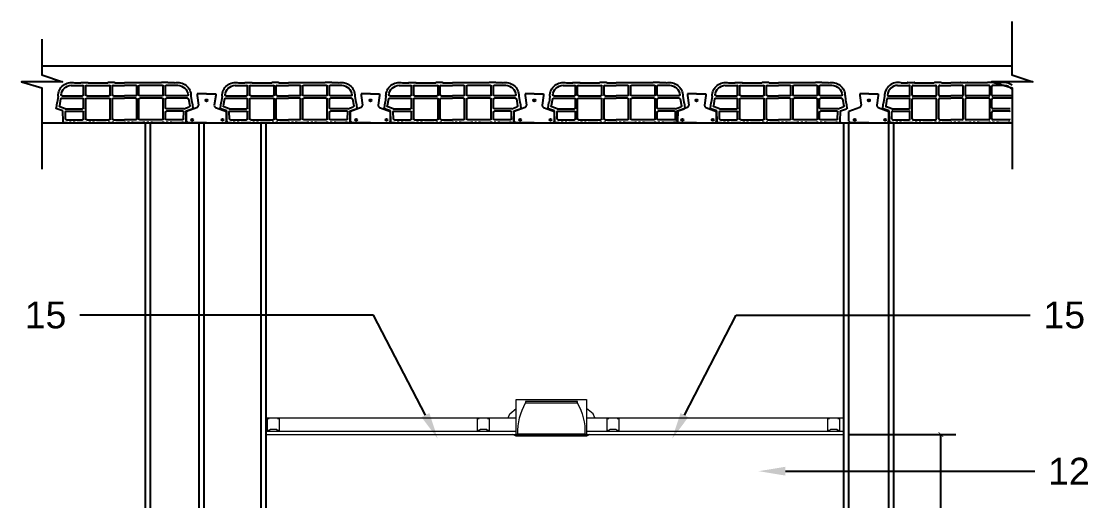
# Model space of a CAD drawing. Header units: metres. Extents: x 198 to 412, y -54 to 17.
# Drawn here: x 276.23 to 279.417, y -23.999 to -22.57 of the extents above; entities that cross this region are included whole.
import ezdxf
from ezdxf import colors
from ezdxf.entities.mleader import LeaderData, LeaderLine
from ezdxf.math import Vec2, Vec3

# ---------------------------------------------------------------- set-up
doc = ezdxf.new("R2010")
doc.units = ezdxf.units.M
doc.header["$LTSCALE"] = 10
for name, color, linetype in [('02', 2, 'Continuous'), ('02-LH ladrillo hueco 02', 1, 'Continuous'), ('1_MUROS', 6, 'Continuous'), ('25-TXT', 2, 'Continuous'), ('A-MUROS', 6, 'Continuous'), ('A-TEXTOS', 2, 'Continuous'), ('Corte t', 2, 'Continuous'), ('Losa rap sapito', 251, 'Continuous'), ('piso', 1, 'Continuous'), ('TM-REVOQUE', 2, 'Continuous')]:
    doc.layers.add(name, color=color, linetype=linetype)
doc.layers.add('A-Cielorraso', color=1, linetype='Continuous', lineweight=5)
doc.styles.add('ARIAL', font='arial.ttf')
doc.dimstyles.new('ST-COTA-25', dxfattribs={"dimscale": 0.25, "dimtxt": 0.18, "dimasz": 0.1, "dimexe": 0.18, "dimexo": 0.0625, "dimgap": 0.09, "dimtad": 1, "dimzin": 4, "dimdsep": 46, "dimtxsty": 'ARIAL', "dimblk1": 'COTA_N', "dimblk2": 'COTA_N', "dimsah": 1, "dimcen": 0.09, "dimclrd": 8, "dimclre": 8, "dimclrt": 1, "dimadec": 0, "dimazin": 0, "dimtfac": 1, "dimtix": 1, "dimtmove": 0, "dimatfit": 3, "dimldrblk": 'COTA_N', "dimfxl": 0.18, "dimtolj": 1, "dimtzin": 0, "dimarcsym": 0})

# ---------------------------------------------------------------- blocks, each defined once
blk = doc.blocks.new('top II')
for p, q in [((-0.1243, -0.0428), (-0.105, -0.0272)), ((0.1243, -0.0428), (0.105, -0.0272)), ((-0.1294, -0.055), (-0.1243, -0.0428)), ((0.1294, -0.055), (0.1243, -0.0428))]:
    blk.add_line(p, q)
for points in [[(-0.105, 0), (0.105, 0), (0.105, -0.105), (-0.105, -0.105)], [(-0.0771, -0.01), (0.0773, -0.01), (0.0773, -0.0069), (-0.0771, -0.0069)], [(-0.115, -0.105), (0.115, -0.105), (0.105, -0.11), (-0.105, -0.11), (-0.115, -0.105)]]:
    blk.add_lwpolyline(points, close=True)
blk.add_lwpolyline([(0.1, -0.1038), (-0.1, -0.1038, -0.138928), (-0.0771, -0.01), (0.0771, -0.01, -0.138928), (0.1, -0.1038, 52.020742)], format="xyb")
blk = doc.blocks.new('VIGUETA NUEVA')
at = {"layer": '02'}
for p, q in [((852.3054, 1549.6661), (852.2767, 1549.6661)), ((852.2767, 1549.6661), (852.2767, 1549.6611)), ((852.2767, 1549.6611), (852.2809, 1549.6312)), ((852.3054, 1549.6661), (852.3342, 1549.6661)), ((852.3342, 1549.6611), (852.3299, 1549.6312)), ((852.3342, 1549.6661), (852.3342, 1549.6611)), ((852.2769, 1549.6243), (852.2429, 1549.6111)), ((852.2429, 1549.5811), (852.2429, 1549.6111)), ((852.3339, 1549.6243), (852.3679, 1549.6111)), ((852.3679, 1549.5811), (852.3679, 1549.6111)), ((852.2429, 1549.5811), (852.2479, 1549.5761)), ((852.3054, 1549.5761), (852.2479, 1549.5761)), ((852.3054, 1549.5761), (852.3629, 1549.5761)), ((852.3679, 1549.5811), (852.3629, 1549.5761))]:
    blk.add_line(p, q, dxfattribs=at)
for centre, start, end in [((852.2739, 1549.6307), 294.8533, 4.4381), ((852.3369, 1549.6307), 175.5619, 245.1467)]:
    blk.add_arc(centre, 0.00704, start, end, dxfattribs=at)
blk = doc.blocks.new('VIGUETA NUEVA1')
at = {"layer": 'piso'}
for centre in [(0, -0.02), (-0.0444, -0.0805), (0.0504, -0.0805)]:
    blk.add_circle(centre, 0.00324, dxfattribs=at)
at = {"layer": '1_MUROS'}
blk.add_blockref('VIGUETA NUEVA', (-852.3054, -1549.6661), dxfattribs=at)
blk = doc.blocks.new('Losa rap zapito')
at = {"layer": 'Losa rap sapito'}
for p, q in [((283.8012, -291.7632), (283.8205, -291.7632)), ((283.9008, -291.7632), (283.8815, -291.7632)), ((283.9599, -291.7632), (283.9792, -291.7632)), ((284.0595, -291.7632), (284.0402, -291.7632)), ((283.7711, -291.7719), (283.8051, -291.7719)), ((283.7813, -291.7641), (283.8003, -291.7641)), ((283.808, -291.8006), (283.808, -291.7747)), ((283.8147, -291.8006), (283.8147, -291.7747)), ((283.8176, -291.7719), (283.8844, -291.7719)), ((283.8215, -291.7641), (283.8806, -291.7641)), ((283.8873, -291.8006), (283.8873, -291.7747)), ((283.8941, -291.8006), (283.8941, -291.7747)), ((283.897, -291.7719), (283.9304, -291.7719)), ((283.9018, -291.7641), (283.9304, -291.7641)), ((283.959, -291.7641), (283.9304, -291.7641)), ((283.9638, -291.7719), (283.9304, -291.7719)), ((283.9667, -291.8006), (283.9667, -291.7747)), ((283.9734, -291.8006), (283.9734, -291.7747)), ((284.0431, -291.7719), (283.9763, -291.7719)), ((284.0393, -291.7641), (283.9802, -291.7641)), ((284.046, -291.8006), (284.046, -291.7747)), ((284.0527, -291.8006), (284.0527, -291.7747)), ((284.0896, -291.7719), (284.0556, -291.7719)), ((284.0795, -291.7641), (284.0605, -291.7641)), ((283.7282, -291.8243), (283.7262, -291.8386)), ((283.732, -291.8042), (283.7293, -291.8235)), ((283.7394, -291.8124), (283.7357, -291.8329)), ((283.7422, -291.8103), (283.8051, -291.8103)), ((283.7437, -291.8035), (283.8051, -291.8035)), ((283.7534, -291.8103), (283.8051, -291.8103)), ((283.808, -291.8391), (283.808, -291.8132)), ((283.8147, -291.8721), (283.8147, -291.8132)), ((283.8176, -291.8035), (283.8844, -291.8035)), ((283.8176, -291.8103), (283.8844, -291.8103)), ((283.8873, -291.8721), (283.8873, -291.8132)), ((283.8941, -291.8721), (283.8941, -291.8132)), ((283.897, -291.8035), (283.9304, -291.8035)), ((283.897, -291.8103), (283.9304, -291.8103)), ((283.9638, -291.8035), (283.9304, -291.8035)), ((283.9638, -291.8103), (283.9304, -291.8103)), ((283.9667, -291.8721), (283.9667, -291.8132)), ((283.9734, -291.8721), (283.9734, -291.8132)), ((284.0431, -291.8035), (283.9763, -291.8035)), ((284.0431, -291.8103), (283.9763, -291.8103)), ((284.046, -291.8721), (284.046, -291.8132)), ((284.0527, -291.8391), (284.0527, -291.8132)), ((284.117, -291.8035), (284.0556, -291.8035)), ((284.1186, -291.8103), (284.0556, -291.8103)), ((284.1073, -291.8103), (284.0556, -291.8103)), ((284.1214, -291.8124), (284.125, -291.8329)), ((284.1287, -291.8042), (284.1314, -291.8235)), ((284.1325, -291.8243), (284.1346, -291.8386)), ((283.7459, -291.8484), (283.728, -291.8417)), ((283.7534, -291.842), (283.7376, -291.836)), ((283.7466, -291.8799), (283.7459, -291.8484)), ((283.7534, -291.842), (283.8051, -291.842)), ((283.7542, -291.8721), (283.7536, -291.851)), ((283.7565, -291.8487), (283.8051, -291.8487)), ((283.808, -291.8721), (283.808, -291.8516)), ((284.0527, -291.8721), (284.0527, -291.8516)), ((284.1073, -291.842), (284.0556, -291.842)), ((284.1043, -291.8487), (284.0556, -291.8487)), ((284.1066, -291.8721), (284.1071, -291.851)), ((284.1073, -291.842), (284.1232, -291.836)), ((284.1141, -291.8799), (284.1149, -291.8484)), ((284.1149, -291.8484), (284.1327, -291.8417)), ((283.7541, -291.8836), (283.7504, -291.8836)), ((283.7541, -291.8836), (283.7516, -291.8836)), ((283.7541, -291.8836), (283.7516, -291.8836)), ((283.7541, -291.8836), (283.7541, -291.8827)), ((283.7541, -291.8827), (283.7598, -291.8827)), ((283.7571, -291.8749), (283.8051, -291.8749)), ((283.7598, -291.8836), (283.7598, -291.8827)), ((283.7598, -291.8836), (283.7656, -291.8836)), ((283.7714, -291.8827), (283.7656, -291.8827)), ((283.7656, -291.8836), (283.7656, -291.8827)), ((283.7714, -291.8836), (283.7714, -291.8827)), ((283.7714, -291.8836), (283.7772, -291.8836)), ((283.7772, -291.8836), (283.7772, -291.8827)), ((283.783, -291.8827), (283.7772, -291.8827)), ((283.783, -291.8836), (283.783, -291.8827)), ((283.783, -291.8836), (283.7887, -291.8836)), ((283.7887, -291.8836), (283.7887, -291.8827)), ((283.7887, -291.8827), (283.7945, -291.8827)), ((283.7945, -291.8836), (283.7945, -291.8827)), ((283.8003, -291.8836), (283.7945, -291.8836)), ((283.8003, -291.8827), (283.8061, -291.8827)), ((283.8003, -291.8836), (283.8003, -291.8827)), ((283.8061, -291.8836), (283.8061, -291.8827)), ((283.8119, -291.8836), (283.8061, -291.8836)), ((283.8119, -291.8827), (283.8176, -291.8827)), ((283.8119, -291.8836), (283.8119, -291.8827)), ((283.8119, -291.8827), (283.8176, -291.8827)), ((283.8176, -291.8749), (283.8844, -291.8749)), ((283.8176, -291.8836), (283.8176, -291.8827)), ((283.8176, -291.8836), (283.8234, -291.8836)), ((283.8292, -291.8827), (283.8234, -291.8827)), ((283.8234, -291.8836), (283.8234, -291.8827)), ((283.8292, -291.8836), (283.8292, -291.8827)), ((283.8292, -291.8836), (283.835, -291.8836)), ((283.835, -291.8836), (283.835, -291.8827)), ((283.8408, -291.8827), (283.835, -291.8827)), ((283.8408, -291.8836), (283.8408, -291.8827)), ((283.8408, -291.8836), (283.8465, -291.8836)), ((283.8465, -291.8836), (283.8465, -291.8827)), ((283.8465, -291.8827), (283.8523, -291.8827)), ((283.8523, -291.8836), (283.8523, -291.8827)), ((283.8581, -291.8836), (283.8523, -291.8836)), ((283.8581, -291.8827), (283.8639, -291.8827)), ((283.8581, -291.8836), (283.8581, -291.8827)), ((283.8639, -291.8836), (283.8639, -291.8827)), ((283.8697, -291.8836), (283.8639, -291.8836)), ((283.8697, -291.8827), (283.8755, -291.8827)), ((283.8697, -291.8836), (283.8697, -291.8827)), ((283.8697, -291.8827), (283.8755, -291.8827)), ((283.8755, -291.8836), (283.8755, -291.8827)), ((283.8755, -291.8836), (283.8812, -291.8836)), ((283.887, -291.8827), (283.8812, -291.8827)), ((283.8812, -291.8836), (283.8812, -291.8827)), ((283.887, -291.8836), (283.887, -291.8827)), ((283.887, -291.8836), (283.8928, -291.8836)), ((283.8928, -291.8836), (283.8928, -291.8827)), ((283.8986, -291.8827), (283.8928, -291.8827)), ((283.897, -291.8749), (283.9304, -291.8749)), ((283.8986, -291.8836), (283.8986, -291.8827)), ((283.8986, -291.8836), (283.9044, -291.8836)), ((283.9044, -291.8836), (283.9044, -291.8827)), ((283.9044, -291.8827), (283.9101, -291.8827)), ((283.9101, -291.8836), (283.9101, -291.8827)), ((283.9159, -291.8836), (283.9101, -291.8836)), ((283.9159, -291.8827), (283.9217, -291.8827)), ((283.9159, -291.8836), (283.9159, -291.8827)), ((283.9217, -291.8836), (283.9217, -291.8827)), ((283.9275, -291.8836), (283.9217, -291.8836)), ((283.9275, -291.8836), (283.9275, -291.8827)), ((283.9275, -291.8827), (283.9304, -291.8827)), ((283.9638, -291.8749), (283.9304, -291.8749)), ((283.9333, -291.8827), (283.9304, -291.8827)), ((283.9333, -291.8836), (283.9333, -291.8827)), ((283.9333, -291.8836), (283.939, -291.8836)), ((283.9448, -291.8827), (283.939, -291.8827)), ((283.939, -291.8836), (283.939, -291.8827)), ((283.9448, -291.8836), (283.9448, -291.8827)), ((283.9448, -291.8836), (283.9506, -291.8836)), ((283.9506, -291.8836), (283.9506, -291.8827)), ((283.9564, -291.8827), (283.9506, -291.8827)), ((283.9564, -291.8836), (283.9564, -291.8827)), ((283.9622, -291.8836), (283.9564, -291.8836)), ((283.9622, -291.8836), (283.9622, -291.8827)), ((283.9622, -291.8827), (283.9679, -291.8827)), ((283.9679, -291.8836), (283.9679, -291.8827)), ((283.9737, -291.8836), (283.9679, -291.8836)), ((283.9737, -291.8827), (283.9795, -291.8827)), ((283.9737, -291.8836), (283.9737, -291.8827)), ((284.0431, -291.8749), (283.9763, -291.8749)), ((283.9795, -291.8836), (283.9795, -291.8827)), ((283.9853, -291.8836), (283.9795, -291.8836)), ((283.9911, -291.8827), (283.9853, -291.8827)), ((283.9853, -291.8836), (283.9853, -291.8827)), ((283.9911, -291.8827), (283.9853, -291.8827)), ((283.9911, -291.8836), (283.9911, -291.8827)), ((283.9911, -291.8836), (283.9968, -291.8836)), ((284.0026, -291.8827), (283.9968, -291.8827)), ((283.9968, -291.8836), (283.9968, -291.8827)), ((284.0026, -291.8836), (284.0026, -291.8827)), ((284.0026, -291.8836), (284.0084, -291.8836)), ((284.0084, -291.8836), (284.0084, -291.8827)), ((284.0142, -291.8827), (284.0084, -291.8827)), ((284.0142, -291.8836), (284.0142, -291.8827)), ((284.02, -291.8836), (284.0142, -291.8836)), ((284.02, -291.8836), (284.02, -291.8827)), ((284.02, -291.8827), (284.0258, -291.8827)), ((284.0258, -291.8836), (284.0258, -291.8827)), ((284.0315, -291.8836), (284.0258, -291.8836)), ((284.0315, -291.8827), (284.0373, -291.8827)), ((284.0315, -291.8836), (284.0315, -291.8827)), ((284.0373, -291.8836), (284.0373, -291.8827)), ((284.0431, -291.8836), (284.0373, -291.8836)), ((284.0489, -291.8827), (284.0431, -291.8827)), ((284.0431, -291.8836), (284.0431, -291.8827)), ((284.0489, -291.8827), (284.0431, -291.8827)), ((284.0489, -291.8836), (284.0489, -291.8827)), ((284.0489, -291.8836), (284.0547, -291.8836)), ((284.0604, -291.8827), (284.0547, -291.8827)), ((284.0547, -291.8836), (284.0547, -291.8827)), ((284.1037, -291.8749), (284.0556, -291.8749)), ((284.0604, -291.8836), (284.0604, -291.8827)), ((284.0604, -291.8836), (284.0662, -291.8836)), ((284.0662, -291.8836), (284.0662, -291.8827)), ((284.072, -291.8827), (284.0662, -291.8827)), ((284.072, -291.8836), (284.072, -291.8827)), ((284.0778, -291.8836), (284.072, -291.8836)), ((284.0778, -291.8836), (284.0778, -291.8827)), ((284.0778, -291.8827), (284.0836, -291.8827)), ((284.0836, -291.8836), (284.0836, -291.8827)), ((284.0893, -291.8836), (284.0836, -291.8836)), ((284.0893, -291.8827), (284.0951, -291.8827)), ((284.0893, -291.8836), (284.0893, -291.8827)), ((284.0951, -291.8836), (284.0951, -291.8827)), ((284.1009, -291.8836), (284.0951, -291.8836)), ((284.1009, -291.8836), (284.1009, -291.8827)), ((284.1067, -291.8827), (284.1009, -291.8827)), ((284.1067, -291.8836), (284.1067, -291.8827)), ((284.1067, -291.8836), (284.1092, -291.8836)), ((284.1067, -291.8836), (284.1092, -291.8836)), ((284.1067, -291.8836), (284.1103, -291.8836))]:
    blk.add_line(p, q, dxfattribs=at)
for centre, radius, start, end in [((283.7724, -291.8035), 0.0404, 77.2971, 181.0135), ((283.8012, -291.7641), 0.000963, 90, 180), ((283.8205, -291.7641), 0.000963, 0, 90), ((283.8815, -291.7641), 0.000963, 90, 180), ((283.9008, -291.7641), 0.000963, 0, 90), ((283.9599, -291.7641), 0.000963, 90, 180), ((283.9792, -291.7641), 0.000963, 0, 90), ((284.0402, -291.7641), 0.000963, 90, 180), ((284.0595, -291.7641), 0.000963, 0, 90), ((284.0883, -291.8035), 0.0404, 358.9865, 102.7029), ((283.7724, -291.8035), 0.0317, 92.259, 174.7894), ((283.8051, -291.7747), 0.00289, 0, 90), ((283.8176, -291.7747), 0.00289, 90, 180), ((283.8844, -291.7747), 0.00289, 0, 90), ((283.897, -291.7747), 0.00289, 90, 180), ((283.9638, -291.7747), 0.00289, 0, 90), ((283.9763, -291.7747), 0.00289, 90, 180), ((284.0431, -291.7747), 0.00289, 0, 90), ((284.0556, -291.7747), 0.00289, 90, 180), ((284.0883, -291.8035), 0.0317, 5.2106, 87.741), ((283.7292, -291.8244), 0.000963, 81.8699, 171.8699), ((283.7422, -291.8132), 0.00289, 90, 165.2593), ((283.7437, -291.8006), 0.00289, 180.2316, 270), ((283.8051, -291.8006), 0.00289, 270, 0), ((283.8051, -291.8132), 0.00289, 0, 90), ((283.8176, -291.8006), 0.00289, 180, 270), ((283.8176, -291.8132), 0.00289, 90, 180), ((283.8844, -291.8006), 0.00289, 270, 0), ((283.8844, -291.8132), 0.00289, 0, 90), ((283.897, -291.8006), 0.00289, 180, 270), ((283.897, -291.8132), 0.00289, 90, 180), ((283.9638, -291.8006), 0.00289, 270, 0), ((283.9638, -291.8132), 0.00289, 0, 90), ((283.9763, -291.8006), 0.00289, 180, 270), ((283.9763, -291.8132), 0.00289, 90, 180), ((284.0431, -291.8006), 0.00289, 270, 0), ((284.0431, -291.8132), 0.00289, 0, 90), ((284.0556, -291.8006), 0.00289, 180, 270), ((284.0556, -291.8132), 0.00289, 90, 180), ((284.117, -291.8006), 0.00289, 270, 359.7684), ((284.1186, -291.8132), 0.00289, 14.7407, 90), ((284.1316, -291.8244), 0.000963, 8.1301, 98.1301), ((283.729, -291.839), 0.00289, 171.8699, 249.444), ((283.7386, -291.8333), 0.00289, 171.8699, 249.444), ((283.7565, -291.8516), 0.00289, 90, 168.5947), ((283.8051, -291.8391), 0.00289, 270, 0), ((283.8051, -291.8516), 0.00289, 0, 90), ((284.0556, -291.8391), 0.00289, 180, 270), ((284.0556, -291.8516), 0.00289, 90, 180), ((284.1043, -291.8516), 0.00289, 11.4053, 90), ((284.1222, -291.8333), 0.00289, 290.556, 8.1301), ((284.1317, -291.839), 0.00289, 290.556, 8.1301), ((283.7505, -291.8797), 0.0039, 182.4799, 268.1248), ((283.7571, -291.8721), 0.00289, 180, 271.41), ((283.8051, -291.8721), 0.00289, 270, 0), ((283.8176, -291.8721), 0.00289, 180, 270), ((283.8844, -291.8721), 0.00289, 270, 0), ((283.897, -291.8721), 0.00289, 180, 270), ((283.9638, -291.8721), 0.00289, 270, 0), ((283.9763, -291.8721), 0.00289, 180, 270), ((284.0431, -291.8721), 0.00289, 270, 0), ((284.0556, -291.8721), 0.00289, 180, 270), ((284.1037, -291.8721), 0.00289, 268.59, 0), ((284.1102, -291.8797), 0.0039, 271.8752, 357.5201)]:
    blk.add_arc(centre, radius, start, end, dxfattribs=at)
blk = doc.blocks.new('COTA_N')
for p, q in [((-1, 0), (0, 0)), ((0, 0.5), (0, -0.5))]:
    blk.add_line(p, q)
at = {"color": 3, "const_width": 0.065}
blk.add_lwpolyline([(0.14, 0.14), (0.28, 0.28), (0, 0), (-0.14, -0.14), (-0.28, -0.28)], dxfattribs=at)
blk = doc.blocks.new('*D443')
at = {"layer": '25-TXT', "color": 8, "lineweight": -2, "transparency": 16777216}
for p, q in [((278.7011, -23.8023), (279.0206, -23.8023)), ((278.9756, -26.1773), (278.9756, -23.8273)), ((278.6911, -26.2023), (279.0206, -26.2023))]:
    blk.add_line(p, q, dxfattribs=at)
at = {"layer": 'Defpoints', "color": 0, "transparency": 16777216}
for p in [(278.6855, -23.8023, 0), (278.9756, -23.8023), (278.6755, -26.2023, 0)]:
    blk.add_point(p, dxfattribs=at)
at = {"layer": '25-TXT', "color": 8, "lineweight": -2, "transparency": 16777216, "xscale": 0.025, "yscale": 0.025, "zscale": 0.025}
for p, rotation in [((278.9756, -23.8023), 90), ((278.9756, -26.2023), 270)]:
    blk.add_blockref('COTA_N', p, dxfattribs=dict(at, rotation=rotation))
at = {"layer": '25-TXT', "color": 1, "transparency": 16777216, "insert": (278.9302, -25.0023), "char_height": 0.045, "attachment_point": 5, "rotation": 90, "style": 'ARIAL'}
blk.add_mtext('\\A1;2.40', dxfattribs=at)

msp = doc.modelspace()

# ---------------------------------------------------------------- linework, layer by layer
at = {"color": 5}
for p, q in [((276.2909, -22.7023), (279.1882, -22.7023, 0)), ((276.2914, -22.8723), (279.1882, -22.8723, 0))]:
    msp.add_line(p, q, dxfattribs=at)
at = {"layer": '02'}
msp.add_line((276.9459, -23.8257), (276.9459, -23.8057), dxfattribs=at)
at = {"layer": '02', "color": 3, "elevation": 0}
msp.add_lwpolyline([(279.1876, -22.5697), (279.1876, -22.729), (279.2501, -22.7498), (279.1269, -22.7498), (279.1882, -22.7684), (279.1882, -23.0107)], dxfattribs=at)
at = {"layer": '02', "color": 3}
msp.add_lwpolyline([(276.2909, -22.6233), (276.2909, -22.729), (276.3533, -22.7498), (276.2301, -22.7498), (276.2914, -22.7684), (276.2914, -23.0107)], dxfattribs=at)
at = {"layer": '02-LH ladrillo hueco 02'}
for p, q in [((276.6005, -26.2723), (276.6005, -22.8723)), ((276.7609, -26.2723), (276.7609, -22.8723)), ((276.9609, -26.2723), (276.9609, -22.8723))]:
    msp.add_line(p, q, dxfattribs=at)
at = {"layer": 'A-Cielorraso', "linetype": 'Continuous'}
for p, q in [((277.6884, -23.7401), (277.7078, -23.7245)), ((277.6884, -23.7401), (277.7078, -23.7245)), ((277.6884, -23.7401), (277.7078, -23.7245)), ((277.6884, -23.7401), (277.7078, -23.7245)), ((277.6884, -23.7401), (277.7078, -23.7245)), ((277.6884, -23.7401), (277.7078, -23.7245)), ((277.6884, -23.7401), (277.7078, -23.7245)), ((277.6884, -23.7401), (277.7078, -23.7245)), ((277.6884, -23.7401), (277.7078, -23.7245)), ((277.6884, -23.7401), (277.7078, -23.7245)), ((277.6884, -23.7401), (277.7078, -23.7245)), ((277.6884, -23.7401), (277.7078, -23.7245)), ((277.6884, -23.7401), (277.7078, -23.7245)), ((277.6884, -23.7401), (277.7078, -23.7245)), ((277.6884, -23.7401), (277.7078, -23.7245)), ((277.6884, -23.7401), (277.7078, -23.7245)), ((277.9371, -23.7401), (277.9178, -23.7245)), ((277.9371, -23.7401), (277.9178, -23.7245)), ((277.9371, -23.7401), (277.9178, -23.7245)), ((277.9371, -23.7401), (277.9178, -23.7245)), ((277.9371, -23.7401), (277.9178, -23.7245)), ((277.9371, -23.7401), (277.9178, -23.7245)), ((277.9371, -23.7401), (277.9178, -23.7245)), ((277.9371, -23.7401), (277.9178, -23.7245)), ((277.9371, -23.7401), (277.9178, -23.7245)), ((277.9371, -23.7401), (277.9178, -23.7245)), ((277.9371, -23.7401), (277.9178, -23.7245)), ((277.9371, -23.7401), (277.9178, -23.7245)), ((277.9371, -23.7401), (277.9178, -23.7245)), ((277.9371, -23.7401), (277.9178, -23.7245)), ((277.9371, -23.7401), (277.9178, -23.7245)), ((277.9371, -23.7401), (277.9178, -23.7245)), ((276.9609, -23.7523, 0), (277.7078, -23.7523)), ((277.6834, -23.7523), (277.6884, -23.7401)), ((277.6834, -23.7523), (277.6884, -23.7401)), ((277.6834, -23.7523), (277.6884, -23.7401)), ((277.6834, -23.7523), (277.6884, -23.7401)), ((277.6834, -23.7523), (277.6884, -23.7401)), ((277.6834, -23.7523), (277.6884, -23.7401)), ((277.6834, -23.7523), (277.6884, -23.7401)), ((277.6834, -23.7523), (277.6884, -23.7401)), ((277.6834, -23.7523), (277.6884, -23.7401)), ((277.6834, -23.7523), (277.6884, -23.7401)), ((277.6834, -23.7523), (277.6884, -23.7401)), ((277.6834, -23.7523), (277.6884, -23.7401)), ((277.6834, -23.7523), (277.6884, -23.7401)), ((277.6834, -23.7523), (277.6884, -23.7401)), ((277.6834, -23.7523), (277.6884, -23.7401)), ((277.6834, -23.7523), (277.6884, -23.7401)), ((277.9178, -23.7523), (278.6855, -23.7523, 0)), ((277.9422, -23.7523), (277.9371, -23.7401)), ((277.9422, -23.7523), (277.9371, -23.7401)), ((277.9422, -23.7523), (277.9371, -23.7401)), ((277.9422, -23.7523), (277.9371, -23.7401)), ((277.9422, -23.7523), (277.9371, -23.7401)), ((277.9422, -23.7523), (277.9371, -23.7401)), ((277.9422, -23.7523), (277.9371, -23.7401)), ((277.9422, -23.7523), (277.9371, -23.7401)), ((277.9422, -23.7523), (277.9371, -23.7401)), ((277.9422, -23.7523), (277.9371, -23.7401)), ((277.9422, -23.7523), (277.9371, -23.7401)), ((277.9422, -23.7523), (277.9371, -23.7401)), ((277.9422, -23.7523), (277.9371, -23.7401)), ((277.9422, -23.7523), (277.9371, -23.7401)), ((277.9422, -23.7523), (277.9371, -23.7401)), ((277.9422, -23.7523), (277.9371, -23.7401))]:
    msp.add_line(p, q, dxfattribs=at)
at = {"layer": 'A-Cielorraso', "color": 2, "linetype": 'Continuous'}
for p, q in [((276.9609, -23.7923, 0), (277.7078, -23.7923)), ((276.9609, -23.8023, 0), (277.7248, -23.8023)), ((277.9178, -23.7923), (278.6855, -23.7923, 0)), ((277.9178, -23.8023), (278.6855, -23.8023, 0))]:
    msp.add_line(p, q, dxfattribs=at)
at = {"layer": 'A-Cielorraso', "linetype": 'Continuous', "elevation": 0}
for points in [[(277.7078, -23.6973), (277.9178, -23.6973), (277.9178, -23.8023), (277.7078, -23.8023)], [(277.7078, -23.6973), (277.9178, -23.6973), (277.9178, -23.8023), (277.7078, -23.8023)], [(277.7078, -23.6973), (277.9178, -23.6973), (277.9178, -23.8023), (277.7078, -23.8023)], [(277.7078, -23.6973), (277.9178, -23.6973), (277.9178, -23.8023), (277.7078, -23.8023)], [(277.7078, -23.6973), (277.9178, -23.6973), (277.9178, -23.8023), (277.7078, -23.8023)], [(277.7078, -23.6973), (277.9178, -23.6973), (277.9178, -23.8023), (277.7078, -23.8023)], [(277.7078, -23.6973), (277.9178, -23.6973), (277.9178, -23.8023), (277.7078, -23.8023)], [(277.7078, -23.6973), (277.9178, -23.6973), (277.9178, -23.8023), (277.7078, -23.8023)], [(277.7078, -23.6973), (277.9178, -23.6973), (277.9178, -23.8023), (277.7078, -23.8023)], [(277.7078, -23.6973), (277.9178, -23.6973), (277.9178, -23.8023), (277.7078, -23.8023)], [(277.7078, -23.6973), (277.9178, -23.6973), (277.9178, -23.8023), (277.7078, -23.8023)], [(277.7078, -23.6973), (277.9178, -23.6973), (277.9178, -23.8023), (277.7078, -23.8023)], [(277.7078, -23.6973), (277.9178, -23.6973), (277.9178, -23.8023), (277.7078, -23.8023)], [(277.7078, -23.6973), (277.9178, -23.6973), (277.9178, -23.8023), (277.7078, -23.8023)], [(277.7078, -23.6973), (277.9178, -23.6973), (277.9178, -23.8023), (277.7078, -23.8023)], [(277.7078, -23.6973), (277.9178, -23.6973), (277.9178, -23.8023), (277.7078, -23.8023)], [(277.7357, -23.7073), (277.89, -23.7073), (277.89, -23.7042), (277.7357, -23.7042)], [(277.7357, -23.7073), (277.89, -23.7073), (277.89, -23.7042), (277.7357, -23.7042)], [(277.7357, -23.7073), (277.89, -23.7073), (277.89, -23.7042), (277.7357, -23.7042)], [(277.7357, -23.7073), (277.89, -23.7073), (277.89, -23.7042), (277.7357, -23.7042)], [(277.7357, -23.7073), (277.89, -23.7073), (277.89, -23.7042), (277.7357, -23.7042)], [(277.7357, -23.7073), (277.89, -23.7073), (277.89, -23.7042), (277.7357, -23.7042)], [(277.7357, -23.7073), (277.89, -23.7073), (277.89, -23.7042), (277.7357, -23.7042)], [(277.7357, -23.7073), (277.89, -23.7073), (277.89, -23.7042), (277.7357, -23.7042)], [(277.7357, -23.7073), (277.89, -23.7073), (277.89, -23.7042), (277.7357, -23.7042)], [(277.7357, -23.7073), (277.89, -23.7073), (277.89, -23.7042), (277.7357, -23.7042)], [(277.7357, -23.7073), (277.89, -23.7073), (277.89, -23.7042), (277.7357, -23.7042)], [(277.7357, -23.7073), (277.89, -23.7073), (277.89, -23.7042), (277.7357, -23.7042)], [(277.7357, -23.7073), (277.89, -23.7073), (277.89, -23.7042), (277.7357, -23.7042)], [(277.7357, -23.7073), (277.89, -23.7073), (277.89, -23.7042), (277.7357, -23.7042)], [(277.7357, -23.7073), (277.89, -23.7073), (277.89, -23.7042), (277.7357, -23.7042)], [(277.7357, -23.7073), (277.89, -23.7073), (277.89, -23.7042), (277.7357, -23.7042)], [(277.6978, -23.8023), (277.9278, -23.8023), (277.9178, -23.8073), (277.7078, -23.8073), (277.6978, -23.8023)], [(277.6978, -23.8023), (277.9278, -23.8023), (277.9178, -23.8073), (277.7078, -23.8073), (277.6978, -23.8023)], [(277.6978, -23.8023), (277.9278, -23.8023), (277.9178, -23.8073), (277.7078, -23.8073), (277.6978, -23.8023)], [(277.6978, -23.8023), (277.9278, -23.8023), (277.9178, -23.8073), (277.7078, -23.8073), (277.6978, -23.8023)], [(277.6978, -23.8023), (277.9278, -23.8023), (277.9178, -23.8073), (277.7078, -23.8073), (277.6978, -23.8023)], [(277.6978, -23.8023), (277.9278, -23.8023), (277.9178, -23.8073), (277.7078, -23.8073), (277.6978, -23.8023)], [(277.6978, -23.8023), (277.9278, -23.8023), (277.9178, -23.8073), (277.7078, -23.8073), (277.6978, -23.8023)], [(277.6978, -23.8023), (277.9278, -23.8023), (277.9178, -23.8073), (277.7078, -23.8073), (277.6978, -23.8023)], [(277.6978, -23.8023), (277.9278, -23.8023), (277.9178, -23.8073), (277.7078, -23.8073), (277.6978, -23.8023)], [(277.6978, -23.8023), (277.9278, -23.8023), (277.9178, -23.8073), (277.7078, -23.8073), (277.6978, -23.8023)], [(277.6978, -23.8023), (277.9278, -23.8023), (277.9178, -23.8073), (277.7078, -23.8073), (277.6978, -23.8023)], [(277.6978, -23.8023), (277.9278, -23.8023), (277.9178, -23.8073), (277.7078, -23.8073), (277.6978, -23.8023)], [(277.6978, -23.8023), (277.9278, -23.8023), (277.9178, -23.8073), (277.7078, -23.8073), (277.6978, -23.8023)], [(277.6978, -23.8023), (277.9278, -23.8023), (277.9178, -23.8073), (277.7078, -23.8073), (277.6978, -23.8023)], [(277.6978, -23.8023), (277.9278, -23.8023), (277.9178, -23.8073), (277.7078, -23.8073), (277.6978, -23.8023)], [(277.6978, -23.8023), (277.9278, -23.8023), (277.9178, -23.8073), (277.7078, -23.8073), (277.6978, -23.8023)]]:
    msp.add_lwpolyline(points, close=True, dxfattribs=at)
at = {"layer": 'A-Cielorraso', "linetype": 'Continuous'}
msp.add_lwpolyline([(277.9128, -23.8011), (277.7128, -23.8011, -0.138928), (277.7357, -23.7073), (277.8899, -23.7073, -0.138928), (277.9128, -23.8011, 52.020742)], format="xyb", dxfattribs=at)
msp.add_lwpolyline([(277.9128, -23.8011), (277.7128, -23.8011, -0.138928), (277.7357, -23.7073), (277.8899, -23.7073, -0.138928), (277.9128, -23.8011, 52.020742)], format="xyb", dxfattribs=at)
msp.add_lwpolyline([(277.9128, -23.8011), (277.7128, -23.8011, -0.138928), (277.7357, -23.7073), (277.8899, -23.7073, -0.138928), (277.9128, -23.8011, 52.020742)], format="xyb", dxfattribs=at)
msp.add_lwpolyline([(277.9128, -23.8011), (277.7128, -23.8011, -0.138928), (277.7357, -23.7073), (277.8899, -23.7073, -0.138928), (277.9128, -23.8011, 52.020742)], format="xyb", dxfattribs=at)
msp.add_lwpolyline([(277.9128, -23.8011), (277.7128, -23.8011, -0.138928), (277.7357, -23.7073), (277.8899, -23.7073, -0.138928), (277.9128, -23.8011, 52.020742)], format="xyb", dxfattribs=at)
msp.add_lwpolyline([(277.9128, -23.8011), (277.7128, -23.8011, -0.138928), (277.7357, -23.7073), (277.8899, -23.7073, -0.138928), (277.9128, -23.8011, 52.020742)], format="xyb", dxfattribs=at)
msp.add_lwpolyline([(277.9128, -23.8011), (277.7128, -23.8011, -0.138928), (277.7357, -23.7073), (277.8899, -23.7073, -0.138928), (277.9128, -23.8011, 52.020742)], format="xyb", dxfattribs=at)
msp.add_lwpolyline([(277.9128, -23.8011), (277.7128, -23.8011, -0.138928), (277.7357, -23.7073), (277.8899, -23.7073, -0.138928), (277.9128, -23.8011, 52.020742)], format="xyb", dxfattribs=at)
msp.add_lwpolyline([(277.9128, -23.8011), (277.7128, -23.8011, -0.138928), (277.7357, -23.7073), (277.8899, -23.7073, -0.138928), (277.9128, -23.8011, 52.020742)], format="xyb", dxfattribs=at)
msp.add_lwpolyline([(277.9128, -23.8011), (277.7128, -23.8011, -0.138928), (277.7357, -23.7073), (277.8899, -23.7073, -0.138928), (277.9128, -23.8011, 52.020742)], format="xyb", dxfattribs=at)
msp.add_lwpolyline([(277.9128, -23.8011), (277.7128, -23.8011, -0.138928), (277.7357, -23.7073), (277.8899, -23.7073, -0.138928), (277.9128, -23.8011, 52.020742)], format="xyb", dxfattribs=at)
msp.add_lwpolyline([(277.9128, -23.8011), (277.7128, -23.8011, -0.138928), (277.7357, -23.7073), (277.8899, -23.7073, -0.138928), (277.9128, -23.8011, 52.020742)], format="xyb", dxfattribs=at)
msp.add_lwpolyline([(277.9128, -23.8011), (277.7128, -23.8011, -0.138928), (277.7357, -23.7073), (277.8899, -23.7073, -0.138928), (277.9128, -23.8011, 52.020742)], format="xyb", dxfattribs=at)
msp.add_lwpolyline([(277.9128, -23.8011), (277.7128, -23.8011, -0.138928), (277.7357, -23.7073), (277.8899, -23.7073, -0.138928), (277.9128, -23.8011, 52.020742)], format="xyb", dxfattribs=at)
msp.add_lwpolyline([(277.9128, -23.8011), (277.7128, -23.8011, -0.138928), (277.7357, -23.7073), (277.8899, -23.7073, -0.138928), (277.9128, -23.8011, 52.020742)], format="xyb", dxfattribs=at)
msp.add_lwpolyline([(277.9128, -23.8011), (277.7128, -23.8011, -0.138928), (277.7357, -23.7073), (277.8899, -23.7073, -0.138928), (277.9128, -23.8011, 52.020742)], format="xyb", dxfattribs=at)
at = {"layer": 'A-Cielorraso', "linetype": 'Continuous', "elevation": 0}
for points in [[(276.9952, -23.7548), (277.0002, -23.7548), (277.0002, -23.7898), (276.9952, -23.7898), (276.9928, -23.7869), (276.9735, -23.7869), (276.9702, -23.7898), (276.9652, -23.7898), (276.9652, -23.7548), (276.9702, -23.7548)], [(278.6679, -23.7548), (278.6729, -23.7548), (278.6729, -23.7898), (278.6679, -23.7898), (278.6656, -23.7869), (278.6462, -23.7869), (278.6429, -23.7898), (278.6379, -23.7898), (278.6379, -23.7548), (278.6429, -23.7548)]]:
    msp.add_lwpolyline(points, dxfattribs=at)
at = {"layer": 'A-Cielorraso', "linetype": 'Continuous'}
for points in [[(277.6222, -23.7548), (277.6272, -23.7548), (277.6272, -23.7898), (277.6222, -23.7898), (277.6199, -23.7869), (277.6005, -23.7869), (277.5972, -23.7898), (277.5922, -23.7898), (277.5922, -23.7548), (277.5972, -23.7548)], [(278.0087, -23.7548), (278.0137, -23.7548), (278.0137, -23.7898), (278.0087, -23.7898), (278.0064, -23.7869), (277.987, -23.7869), (277.9837, -23.7898), (277.9787, -23.7898), (277.9787, -23.7548), (277.9837, -23.7548)]]:
    msp.add_lwpolyline(points, dxfattribs=at)
at = {"layer": 'A-MUROS'}
for p, q in [((276.6155, -26.2723), (276.6155, -22.8723)), ((276.7759, -26.2723), (276.7759, -22.8723)), ((276.9459, -26.2723), (276.9459, -22.8723)), ((278.7005, -24.0523, 0), (278.7005, -22.8723, 0)), ((278.8205, -24.0523, 0), (278.8205, -22.8723, 0))]:
    msp.add_line(p, q, dxfattribs=at)
at = {"layer": 'Losa rap sapito'}
for p, q in [((278.8765, -22.7519, 0), (278.8957, -22.7519, 0)), ((278.976, -22.7519, 0), (278.9568, -22.7519, 0)), ((279.0351, -22.7519, 0), (279.0544, -22.7519, 0)), ((279.1347, -22.7519, 0), (279.1154, -22.7519, 0)), ((278.8464, -22.7606, 0), (278.8803, -22.7606, 0)), ((278.8565, -22.7529, 0), (278.8755, -22.7529, 0)), ((278.8832, -22.7894, 0), (278.8832, -22.7635, 0)), ((278.89, -22.7894, 0), (278.89, -22.7635, 0)), ((278.8928, -22.7606, 0), (278.9597, -22.7606, 0)), ((278.8967, -22.7529, 0), (278.9558, -22.7529, 0)), ((278.9626, -22.7894, 0), (278.9626, -22.7635, 0)), ((278.9693, -22.7894, 0), (278.9693, -22.7635, 0)), ((278.9722, -22.7606, 0), (279.0056, -22.7606, 0)), ((278.977, -22.7529, 0), (279.0056, -22.7529, 0)), ((279.0342, -22.7529, 0), (279.0056, -22.7529, 0)), ((279.039, -22.7606, 0), (279.0056, -22.7606, 0)), ((279.0419, -22.7894, 0), (279.0419, -22.7635, 0)), ((279.0486, -22.7894, 0), (279.0486, -22.7635, 0)), ((279.1183, -22.7606, 0), (279.0515, -22.7606, 0)), ((279.1145, -22.7529, 0), (279.0554, -22.7529, 0)), ((279.1212, -22.7894, 0), (279.1212, -22.7635, 0)), ((279.128, -22.7894, 0), (279.128, -22.7635, 0)), ((279.1648, -22.7606, 0), (279.1309, -22.7606, 0)), ((279.1547, -22.7529, 0), (279.1357, -22.7529, 0)), ((278.8034, -22.813, 0), (278.8014, -22.8273, 0)), ((278.8073, -22.793, 0), (278.8045, -22.8122, 0)), ((278.8146, -22.8012, 0), (278.8109, -22.8216, 0)), ((278.8174, -22.799, 0), (278.8803, -22.799, 0)), ((278.8189, -22.7923, 0), (278.8803, -22.7923, 0)), ((278.8286, -22.799, 0), (278.8803, -22.799, 0)), ((278.8832, -22.8278, 0), (278.8832, -22.8019, 0)), ((278.89, -22.8608, 0), (278.89, -22.8019, 0)), ((278.8928, -22.7923, 0), (278.9597, -22.7923, 0)), ((278.8928, -22.799, 0), (278.9597, -22.799, 0)), ((278.9626, -22.8608, 0), (278.9626, -22.8019, 0)), ((278.9693, -22.8608, 0), (278.9693, -22.8019, 0)), ((278.9722, -22.7923, 0), (279.0056, -22.7923, 0)), ((278.9722, -22.799, 0), (279.0056, -22.799, 0)), ((279.039, -22.7923, 0), (279.0056, -22.7923, 0)), ((279.039, -22.799, 0), (279.0056, -22.799, 0)), ((279.0419, -22.8608, 0), (279.0419, -22.8019, 0)), ((279.0486, -22.8608, 0), (279.0486, -22.8019, 0)), ((279.1183, -22.7923, 0), (279.0515, -22.7923, 0)), ((279.1183, -22.799, 0), (279.0515, -22.799, 0)), ((279.1212, -22.8608, 0), (279.1212, -22.8019, 0)), ((279.128, -22.8278, 0), (279.128, -22.8019, 0)), ((279.1882, -22.7923, 0), (279.1309, -22.7923, 0)), ((279.1882, -22.799, 0), (279.1309, -22.799, 0)), ((279.1825, -22.799, 0), (279.1309, -22.799, 0)), ((278.8211, -22.8371, 0), (278.8032, -22.8304, 0)), ((278.8286, -22.8307, 0), (278.8128, -22.8248, 0)), ((278.8219, -22.8686, 0), (278.8211, -22.8371, 0)), ((278.8286, -22.8307, 0), (278.8803, -22.8307, 0)), ((278.8294, -22.8609, 0), (278.8289, -22.8398, 0)), ((278.8317, -22.8374, 0), (278.8803, -22.8374, 0)), ((278.8832, -22.8608, 0), (278.8832, -22.8403, 0)), ((279.128, -22.8608, 0), (279.128, -22.8403, 0)), ((279.1825, -22.8307, 0), (279.1309, -22.8307, 0)), ((279.1795, -22.8374, 0), (279.1309, -22.8374, 0)), ((278.8293, -22.8723, 0), (278.8256, -22.8723, 0)), ((278.8293, -22.8723, 0), (278.8268, -22.8723, 0)), ((278.8293, -22.8723, 0), (278.8268, -22.8723, 0)), ((278.8293, -22.8723, 0), (278.8293, -22.8714, 0)), ((278.8293, -22.8714, 0), (278.8351, -22.8714, 0)), ((278.8323, -22.8637, 0), (278.8803, -22.8637, 0)), ((278.8351, -22.8723, 0), (278.8351, -22.8714, 0)), ((278.8351, -22.8723, 0), (278.8408, -22.8723, 0)), ((278.8466, -22.8714, 0), (278.8408, -22.8714, 0)), ((278.8408, -22.8723, 0), (278.8408, -22.8714, 0)), ((278.8466, -22.8723, 0), (278.8466, -22.8714, 0)), ((278.8466, -22.8723, 0), (278.8524, -22.8723, 0)), ((278.8524, -22.8723, 0), (278.8524, -22.8714, 0)), ((278.8582, -22.8714, 0), (278.8524, -22.8714, 0)), ((278.8582, -22.8723, 0), (278.8582, -22.8714, 0)), ((278.8582, -22.8723, 0), (278.864, -22.8723, 0)), ((278.864, -22.8723, 0), (278.864, -22.8714, 0)), ((278.864, -22.8714, 0), (278.8697, -22.8714, 0)), ((278.8697, -22.8723, 0), (278.8697, -22.8714, 0)), ((278.8755, -22.8723, 0), (278.8697, -22.8723, 0)), ((278.8755, -22.8714, 0), (278.8813, -22.8714, 0)), ((278.8755, -22.8723, 0), (278.8755, -22.8714, 0)), ((278.8813, -22.8723, 0), (278.8813, -22.8714, 0)), ((278.8871, -22.8723, 0), (278.8813, -22.8723, 0)), ((278.8871, -22.8714, 0), (278.8929, -22.8714, 0)), ((278.8871, -22.8723, 0), (278.8871, -22.8714, 0)), ((278.8871, -22.8714, 0), (278.8929, -22.8714, 0)), ((278.8928, -22.8637, 0), (278.9597, -22.8637, 0)), ((278.8929, -22.8723, 0), (278.8929, -22.8714, 0)), ((278.8929, -22.8723, 0), (278.8986, -22.8723, 0)), ((278.9044, -22.8714, 0), (278.8986, -22.8714, 0)), ((278.8986, -22.8723, 0), (278.8986, -22.8714, 0)), ((278.9044, -22.8723, 0), (278.9044, -22.8714, 0)), ((278.9044, -22.8723, 0), (278.9102, -22.8723, 0)), ((278.9102, -22.8723, 0), (278.9102, -22.8714, 0)), ((278.916, -22.8714, 0), (278.9102, -22.8714, 0)), ((278.916, -22.8723, 0), (278.916, -22.8714, 0)), ((278.916, -22.8723, 0), (278.9218, -22.8723, 0)), ((278.9218, -22.8723, 0), (278.9218, -22.8714, 0)), ((278.9218, -22.8714, 0), (278.9276, -22.8714, 0)), ((278.9276, -22.8723, 0), (278.9276, -22.8714, 0)), ((278.9333, -22.8723, 0), (278.9276, -22.8723, 0)), ((278.9333, -22.8714, 0), (278.9391, -22.8714, 0)), ((278.9333, -22.8723, 0), (278.9333, -22.8714, 0)), ((278.9391, -22.8723, 0), (278.9391, -22.8714, 0)), ((278.9449, -22.8723, 0), (278.9391, -22.8723, 0)), ((278.9449, -22.8714, 0), (278.9507, -22.8714, 0)), ((278.9449, -22.8723, 0), (278.9449, -22.8714, 0)), ((278.9449, -22.8714, 0), (278.9507, -22.8714, 0)), ((278.9507, -22.8723, 0), (278.9507, -22.8714, 0)), ((278.9507, -22.8723, 0), (278.9565, -22.8723, 0)), ((278.9622, -22.8714, 0), (278.9565, -22.8714, 0)), ((278.9565, -22.8723, 0), (278.9565, -22.8714, 0)), ((278.9622, -22.8723, 0), (278.9622, -22.8714, 0)), ((278.9622, -22.8723, 0), (278.968, -22.8723, 0)), ((278.968, -22.8723, 0), (278.968, -22.8714, 0)), ((278.9738, -22.8714, 0), (278.968, -22.8714, 0)), ((278.9722, -22.8637, 0), (279.0056, -22.8637, 0)), ((278.9738, -22.8723, 0), (278.9738, -22.8714, 0)), ((278.9738, -22.8723, 0), (278.9796, -22.8723, 0)), ((278.9796, -22.8723, 0), (278.9796, -22.8714, 0)), ((278.9796, -22.8714, 0), (278.9854, -22.8714, 0)), ((278.9854, -22.8723, 0), (278.9854, -22.8714, 0)), ((278.9911, -22.8723, 0), (278.9854, -22.8723, 0)), ((278.9911, -22.8714, 0), (278.9969, -22.8714, 0)), ((278.9911, -22.8723, 0), (278.9911, -22.8714, 0)), ((278.9969, -22.8723, 0), (278.9969, -22.8714, 0)), ((279.0027, -22.8723, 0), (278.9969, -22.8723, 0)), ((279.0027, -22.8723, 0), (279.0027, -22.8714, 0)), ((279.0027, -22.8714, 0), (279.0056, -22.8714, 0)), ((279.039, -22.8637, 0), (279.0056, -22.8637, 0)), ((279.0085, -22.8714, 0), (279.0056, -22.8714, 0)), ((279.0085, -22.8723, 0), (279.0085, -22.8714, 0)), ((279.0085, -22.8723, 0), (279.0143, -22.8723, 0)), ((279.02, -22.8714, 0), (279.0143, -22.8714, 0)), ((279.0143, -22.8723, 0), (279.0143, -22.8714, 0)), ((279.02, -22.8723, 0), (279.02, -22.8714, 0)), ((279.02, -22.8723, 0), (279.0258, -22.8723, 0)), ((279.0258, -22.8723, 0), (279.0258, -22.8714, 0)), ((279.0316, -22.8714, 0), (279.0258, -22.8714, 0)), ((279.0316, -22.8723, 0), (279.0316, -22.8714, 0)), ((279.0374, -22.8723, 0), (279.0316, -22.8723, 0)), ((279.0374, -22.8723, 0), (279.0374, -22.8714, 0)), ((279.0374, -22.8714, 0), (279.0432, -22.8714, 0)), ((279.0432, -22.8723, 0), (279.0432, -22.8714, 0)), ((279.0489, -22.8723, 0), (279.0432, -22.8723, 0)), ((279.0489, -22.8714, 0), (279.0547, -22.8714, 0)), ((279.0489, -22.8723, 0), (279.0489, -22.8714, 0)), ((279.1183, -22.8637, 0), (279.0515, -22.8637, 0)), ((279.0547, -22.8723, 0), (279.0547, -22.8714, 0)), ((279.0605, -22.8723, 0), (279.0547, -22.8723, 0)), ((279.0663, -22.8714, 0), (279.0605, -22.8714, 0)), ((279.0605, -22.8723, 0), (279.0605, -22.8714, 0)), ((279.0663, -22.8714, 0), (279.0605, -22.8714, 0)), ((279.0663, -22.8723, 0), (279.0663, -22.8714, 0)), ((279.0663, -22.8723, 0), (279.0721, -22.8723, 0)), ((279.0779, -22.8714, 0), (279.0721, -22.8714, 0)), ((279.0721, -22.8723, 0), (279.0721, -22.8714, 0)), ((279.0779, -22.8723, 0), (279.0779, -22.8714, 0)), ((279.0779, -22.8723, 0), (279.0836, -22.8723, 0)), ((279.0836, -22.8723, 0), (279.0836, -22.8714, 0)), ((279.0894, -22.8714, 0), (279.0836, -22.8714, 0)), ((279.0894, -22.8723, 0), (279.0894, -22.8714, 0)), ((279.0952, -22.8723, 0), (279.0894, -22.8723, 0)), ((279.0952, -22.8723, 0), (279.0952, -22.8714, 0)), ((279.0952, -22.8714, 0), (279.101, -22.8714, 0)), ((279.101, -22.8723, 0), (279.101, -22.8714, 0)), ((279.1068, -22.8723, 0), (279.101, -22.8723, 0)), ((279.1068, -22.8714, 0), (279.1125, -22.8714, 0)), ((279.1068, -22.8723, 0), (279.1068, -22.8714, 0)), ((279.1125, -22.8723, 0), (279.1125, -22.8714, 0)), ((279.1183, -22.8723, 0), (279.1125, -22.8723, 0)), ((279.1241, -22.8714, 0), (279.1183, -22.8714, 0)), ((279.1183, -22.8723, 0), (279.1183, -22.8714, 0)), ((279.1241, -22.8714, 0), (279.1183, -22.8714, 0)), ((279.1241, -22.8723, 0), (279.1241, -22.8714, 0)), ((279.1241, -22.8723, 0), (279.1299, -22.8723, 0)), ((279.1357, -22.8714, 0), (279.1299, -22.8714, 0)), ((279.1299, -22.8723, 0), (279.1299, -22.8714, 0)), ((279.1789, -22.8637, 0), (279.1309, -22.8637, 0)), ((279.1357, -22.8723, 0), (279.1357, -22.8714, 0)), ((279.1357, -22.8723, 0), (279.1414, -22.8723, 0)), ((279.1414, -22.8723, 0), (279.1414, -22.8714, 0)), ((279.1472, -22.8714, 0), (279.1414, -22.8714, 0)), ((279.1472, -22.8723, 0), (279.1472, -22.8714, 0)), ((279.153, -22.8723, 0), (279.1472, -22.8723, 0)), ((279.153, -22.8723, 0), (279.153, -22.8714, 0)), ((279.153, -22.8714, 0), (279.1588, -22.8714, 0)), ((279.1588, -22.8723, 0), (279.1588, -22.8714, 0)), ((279.1646, -22.8723, 0), (279.1588, -22.8723, 0)), ((279.1646, -22.8714, 0), (279.1703, -22.8714, 0)), ((279.1646, -22.8723, 0), (279.1646, -22.8714, 0)), ((279.1703, -22.8723, 0), (279.1703, -22.8714, 0)), ((279.1761, -22.8723, 0), (279.1703, -22.8723, 0)), ((279.1761, -22.8723, 0), (279.1761, -22.8714, 0)), ((279.1819, -22.8714, 0), (279.1761, -22.8714, 0))]:
    msp.add_line(p, q, dxfattribs=at)
for centre, radius, start, end in [((278.8476, -22.7923, 0), 0.0404, 77.2971, 181.0135), ((278.8765, -22.7529, 0), 0.000963, 90, 180), ((278.8957, -22.7529, 0), 0.000963, 0, 90), ((278.9568, -22.7529, 0), 0.000963, 90, 180), ((278.976, -22.7529, 0), 0.000963, 0, 90), ((279.0351, -22.7529, 0), 0.000963, 90, 180), ((279.0544, -22.7529, 0), 0.000963, 0, 90), ((279.1154, -22.7529, 0), 0.000963, 90, 180), ((279.1347, -22.7529, 0), 0.000963, 0, 90), ((279.1636, -22.7923, 0), 0.0404, 52.4189, 102.7029), ((278.8476, -22.7923, 0), 0.0317, 92.259, 174.7894), ((278.8803, -22.7635, 0), 0.00289, 0, 90), ((278.8928, -22.7635, 0), 0.00289, 90, 180), ((278.9597, -22.7635, 0), 0.00289, 0, 90), ((278.9722, -22.7635, 0), 0.00289, 90, 180), ((279.039, -22.7635, 0), 0.00289, 0, 90), ((279.0515, -22.7635, 0), 0.00289, 90, 180), ((279.1183, -22.7635, 0), 0.00289, 0, 90), ((279.1309, -22.7635, 0), 0.00289, 90, 180), ((279.1636, -22.7923, 0), 0.0317, 39.0387, 87.741), ((278.8044, -22.8131, 0), 0.000963, 81.8699, 171.8699), ((278.8174, -22.8019, 0), 0.00289, 90, 165.2593), ((278.8189, -22.7894, 0), 0.00289, 180.2316, 270), ((278.8803, -22.7894, 0), 0.00289, 270, 0), ((278.8803, -22.8019, 0), 0.00289, 0, 90), ((278.8928, -22.7894, 0), 0.00289, 180, 270), ((278.8928, -22.8019, 0), 0.00289, 90, 180), ((278.9597, -22.7894, 0), 0.00289, 270, 0), ((278.9597, -22.8019, 0), 0.00289, 0, 90), ((278.9722, -22.7894, 0), 0.00289, 180, 270), ((278.9722, -22.8019, 0), 0.00289, 90, 180), ((279.039, -22.7894, 0), 0.00289, 270, 0), ((279.039, -22.8019, 0), 0.00289, 0, 90), ((279.0515, -22.7894, 0), 0.00289, 180, 270), ((279.0515, -22.8019, 0), 0.00289, 90, 180), ((279.1183, -22.7894, 0), 0.00289, 270, 0), ((279.1183, -22.8019, 0), 0.00289, 0, 90), ((279.1309, -22.7894, 0), 0.00289, 180, 270), ((279.1309, -22.8019, 0), 0.00289, 90, 180), ((278.8042, -22.8277, 0), 0.00289, 171.8699, 249.444), ((278.8138, -22.8221, 0), 0.00289, 171.8699, 249.444), ((278.8317, -22.8403, 0), 0.00289, 90, 168.5947), ((278.8803, -22.8278, 0), 0.00289, 270, 0), ((278.8803, -22.8403, 0), 0.00289, 0, 90), ((279.1309, -22.8278, 0), 0.00289, 180, 270), ((279.1309, -22.8403, 0), 0.00289, 90, 180), ((279.1795, -22.8403, 0), 0.00289, 11.4053, 90), ((278.8258, -22.8684, 0), 0.0039, 182.4799, 268.1248), ((278.8323, -22.8608, 0), 0.00289, 180, 271.41), ((278.8803, -22.8608, 0), 0.00289, 270, 0), ((278.8928, -22.8608, 0), 0.00289, 180, 270), ((278.9597, -22.8608, 0), 0.00289, 270, 0), ((278.9722, -22.8608, 0), 0.00289, 180, 270), ((279.039, -22.8608, 0), 0.00289, 270, 0), ((279.0515, -22.8608, 0), 0.00289, 180, 270), ((279.1183, -22.8608, 0), 0.00289, 270, 0), ((279.1309, -22.8608, 0), 0.00289, 180, 270), ((279.1789, -22.8608, 0), 0.00289, 268.59, 0)]:
    msp.add_arc(centre, radius, start, end, dxfattribs=at)
at = {"layer": 'TM-REVOQUE'}
for p, q in [((278.6855, -26.2023, 0), (278.6855, -22.8723, 0)), ((278.8355, -26.2023, 0), (278.8355, -22.8723, 0))]:
    msp.add_line(p, q, dxfattribs=at)

# ---------------------------------------------------------------- block references
at = {"layer": 'A-Cielorraso', "linetype": 'Continuous'}
msp.add_blockref('top II', (277.8128, -23.6973), dxfattribs=at)
at = {"layer": 'A-MUROS', "xscale": -1}
for p in [(560.4686, 269.0113), (560.9581, 269.0113), (561.4475, 269.0113), (561.9369, 269.0113), (562.4214, 269.0113)]:
    msp.add_blockref('Losa rap zapito', p, dxfattribs=at)
at = {"layer": 'Corte t', "xscale": 0.9559179682510148, "yscale": 0.9559179682510148, "zscale": 0.9559179682510148}
for p in [(276.7828, -22.7863), (277.2723, -22.7863), (277.7617, -22.7863), (278.2461, -22.7863), (278.7607, -22.7863, 0)]:
    msp.add_blockref('VIGUETA NUEVA1', p, dxfattribs=at)

# ---------------------------------------------------------------- dimensions: what is measured, and where the dimension line sits
at = {"layer": '25-TXT'}
dim = msp.add_linear_dim(base=(278.9756, -23.8023), p1=(278.6755, -26.2023, 0), p2=(278.6855, -23.8023, 0), angle=90, dimstyle='ST-COTA-25', dxfattribs=at)
dim.commit()
dim.dimension.update_dxf_attribs({"geometry": '*D443', "text_midpoint": (278.9302, -25.0023)})

# ---------------------------------------------------------------- leaders
at = {"layer": 'A-TEXTOS'}
ml = msp.add_multileader_mtext('Standard', dxfattribs=at)
ml.set_content('15', color=256, style='ARIAL')
ml.set_leader_properties(color=1)
ml.build(insert=Vec2(0, 0))
ml.multileader.update_dxf_attribs({"has_text_frame": 1, "arrow_head_size": 0.08, "scale": 0.02})
ctx = ml.context
ctx.base_point, ctx.scale, ctx.char_height, ctx.arrow_head_size, ctx.landing_gap_size, ctx.plane_origin = Vec3(276.2169, -23.4462), 0.02, 0.08, 0.08, 0.04, Vec3(277.7289, -23.4462)
ctx.text_align_type = 2
notes = []
notes.append((ctx, [(0, (1, 1, 0), (277.282, -23.4462), (-1, 0), 0.8774, [(0, [(277.4735, -23.8153)], 0, [])])]))
ctx.mtext.insert, ctx.mtext.alignment, ctx.mtext.flow_direction = Vec3(276.3646, -23.4055), 3, 5
ml = msp.add_multileader_mtext('Standard', dxfattribs=at)
ml.set_content('15', color=256, style='ARIAL')
ml.set_leader_properties(color=1)
ml.build(insert=Vec2(0, 0))
ml.multileader.update_dxf_attribs({"has_text_frame": 1, "arrow_head_size": 0.08, "scale": 0.02})
ctx = ml.context
ctx.base_point, ctx.scale, ctx.char_height, ctx.arrow_head_size, ctx.landing_gap_size, ctx.plane_origin = Vec3(279.2419, -23.4462, 0), 0.02, 0.08, 0.08, 0.04, Vec3(277.9176, -23.4462, 0)
notes.append((ctx, [(0, (1, 1, 0), (278.3645, -23.4462, 0), (1, 0), 0.8774, [(0, [(278.173, -23.8153, 0)], 0, [])])]))
ctx.mtext.insert, ctx.mtext.flow_direction = Vec3(279.2819, -23.4055, 0), 5
ml = msp.add_multileader_mtext('Standard', dxfattribs=at)
ml.set_content('12', color=256, style='ARIAL')
ml.set_leader_properties(color=1)
ml.build(insert=Vec2(0, 0))
ml.multileader.update_dxf_attribs({"has_text_frame": 1, "arrow_head_size": 0.08, "scale": 0.02})
ctx = ml.context
ctx.base_point, ctx.scale, ctx.char_height, ctx.arrow_head_size, ctx.landing_gap_size, ctx.plane_origin = Vec3(279.2556, -23.9116, 0), 0.02, 0.08, 0.08, 0.04, Vec3(276.6704, -23.9116, 0)
notes.append((ctx, [(0, (1, 1, 0), (278.9942, -23.9116, 0), (1, 0), 0.2614, [(0, [(278.4314, -23.9116, 0)], 0, [])])]))
ctx.mtext.insert, ctx.mtext.flow_direction = Vec3(279.2956, -23.8716, 0), 5
for ctx, leaders in notes:
    for number, flags, end, landing, length, lines in leaders:
        leader = LeaderData()
        leader.index, (leader.has_last_leader_line, leader.has_dogleg_vector, leader.attachment_direction) = number, flags
        leader.last_leader_point, leader.dogleg_vector, leader.dogleg_length = Vec3(end), Vec3(landing), length
        for number, points, colour, breaks in lines:
            line = LeaderLine()
            line.index, line.vertices, line.color, line.breaks = number, Vec3.list(points), colors.encode_raw_color(colour), breaks
            leader.lines.append(line)
        ctx.leaders.append(leader)

doc.saveas('drawing.dxf')
